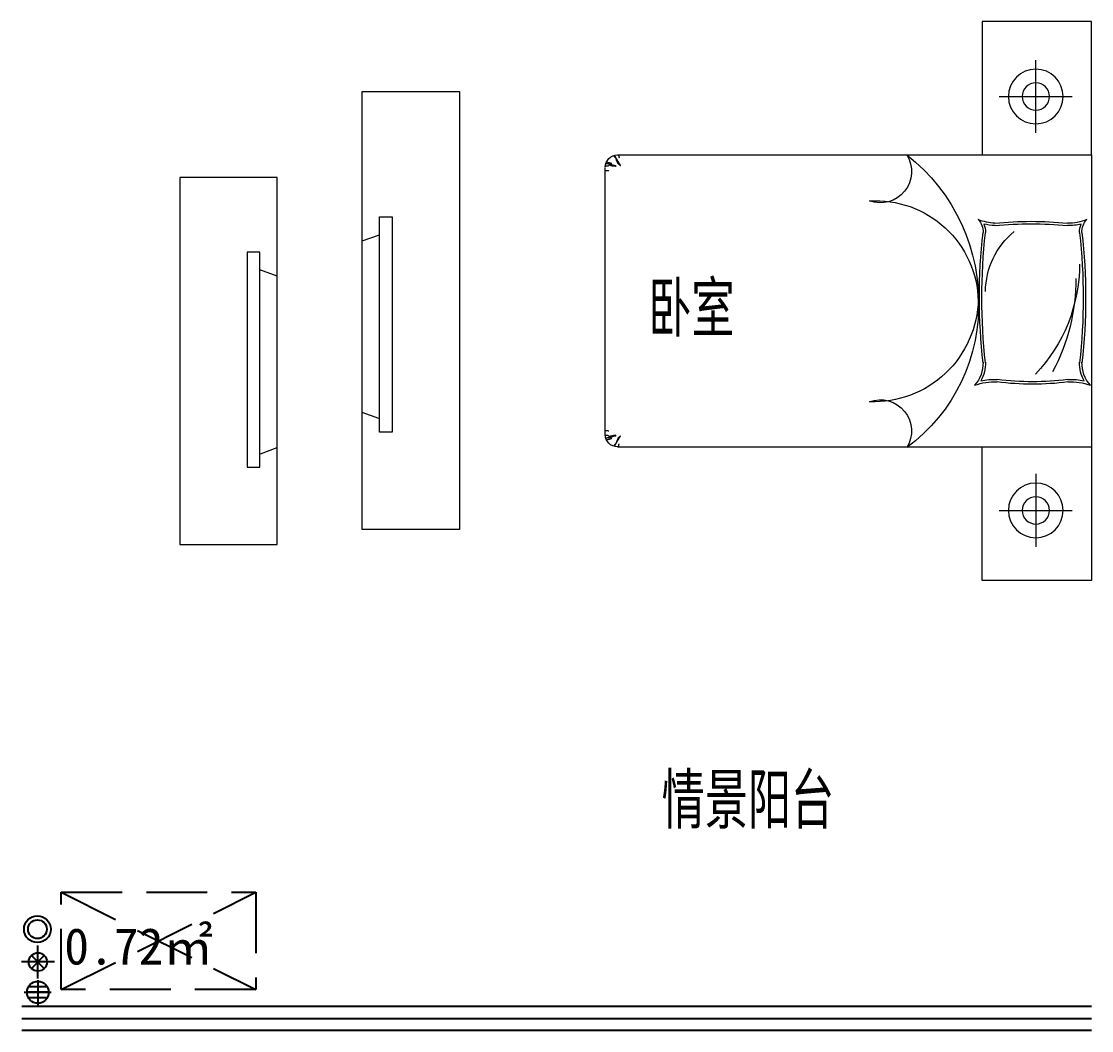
# Model space of a CAD drawing. Extents: x 72956 to 162056, y -6841 to 35159.
# Drawn here: x 114949 to 119351, y 7638 to 11788 of the extents above; entities that cross this region are included whole.
import ezdxf

# ---------------------------------------------------------------- set-up
doc = ezdxf.new("R2010")
doc.units = 0
doc.header["$LTSCALE"] = 1000
doc.header["$MEASUREMENT"] = 0
doc.linetypes.add('DASH', pattern=[0.35, 0.25, -0.1])
doc.layers.get('0').update_dxf_attribs({"linetype": 'CONTINUOUS'})
for name, color, linetype in [('-厨卫', 154, 'CONTINUOUS'), ('-文字', 7, 'CONTINUOUS'), ('-阳台栏杆', 152, 'CONTINUOUS'), ('A-AD-ARCH-AXIS', 1, 'CONTINUOUS'), ('A-AE-PIPE-ROOF', 10, 'CONTINUOUS'), ('A-AE-PIPE-SMAL', 51, 'CONTINUOUS'), ('A-WE-HOLE-TOLT', 14, 'CONTINUOUS'), ('AC', 33, 'CONTINUOUS'), ('fenshua', 233, 'CONTINUOUS'), ('改动', 1, 'CONTINUOUS')]:
    doc.layers.add(name, color=color, linetype=linetype)
doc.layers.add('-家具', color=44, linetype='CONTINUOUS', lineweight=9)
doc.styles.get("Standard").update_dxf_attribs({"font": 'GBENOR', "bigfont": 'GBCBIG'})
doc.styles.add('样式 1', font='SIMHEI.TTF', dxfattribs={"width": 0.65, "height": 500})

# ---------------------------------------------------------------- blocks, each defined once
blk = doc.blocks.new('4565767887yhj')
at = {"layer": 'AC', "linetype": 'DASH'}
for p, q in [((280735.2, 132575), (279935.2, 132175)), ((280735.2, 132175), (279935.2, 132575))]:
    blk.add_line(p, q, dxfattribs=at)
blk.add_lwpolyline([(279935.2, 132575), (280735.2, 132575), (280735.2, 132175), (279935.2, 132175)], close=True, dxfattribs=at)
blk = doc.blocks.new('w-p-r')
for radius in [55, 38.5]:
    blk.add_circle((0, 0), radius)
blk = doc.blocks.new('kongtiao')
at = {"layer": 'A-AD-ARCH-AXIS'}
for p, q in [((113322.9, 10563.1), (113322.9, 10666.3)), ((113379, 10613.6), (113268.4, 10613.6)), ((113322.9, 10556.3), (113322.9, 10420.8)), ((113255.2, 10488.6), (113390.7, 10488.6))]:
    blk.add_line(p, q, dxfattribs=at)
at = {"layer": 'A-AE-PIPE-SMAL'}
for p, q in [((113322.9, 10526.1), (113322.9, 10451.1)), ((113285.4, 10488.6), (113360.4, 10488.6)), ((113349.5, 10515.1), (113296.4, 10462.1)), ((113296.4, 10515.1), (113349.5, 10462.1))]:
    blk.add_line(p, q, dxfattribs=at)
blk.add_circle((113322.9, 10488.6), 37.5, dxfattribs=at)
at = {"layer": 'A-WE-HOLE-TOLT'}
for p, q in [((113279.9, 10613.6), (113369.9, 10613.6)), ((113285.9, 10636.1), (113363.8, 10636.1)), ((113284, 10591.1), (113361.9, 10591.1))]:
    blk.add_line(p, q, dxfattribs=at)
blk.add_circle((113322.9, 10613.6), 45, dxfattribs=at)
at = {"layer": 'A-AE-PIPE-ROOF'}
blk.add_blockref('w-p-r', (113324.9, 10354), dxfattribs=at)
at = {"layer": '改动', "linetype": 'ByBlock'}
blk.add_blockref('4565767887yhj', (-167508.4, -121972.7), dxfattribs=at)
blk = doc.blocks.new('1f')
at = {"layer": '-家具', "extrusion": (-0.0043, -0.000235387, 0.999991)}
for p, q in [((173689.2, 36189.5, -0.2), (173689.2, 35304.5, -0.4)), ((173741.2, 36189.5, 0.1), (173689.2, 36189.5, -0.2)), ((173741.2, 35304.5, -0.2), (173741.2, 36189.5, 0.1)), ((173812.1, 36090.8, 0.1), (173741, 36116.5, -0.2)), ((173743.6, 35360.2, -0.4), (173812.1, 35385.9, -0.1)), ((173689.2, 35304.5, -0.4), (173741.2, 35304.5, -0.2))]:
    blk.add_line(p, q, dxfattribs=at)
at = {"layer": '-家具'}
blk.add_lwpolyline([(173812.1, 36704.8), (173412.1, 36704.8), (173412.1, 34904.8), (173812.1, 34904.8)], close=True, dxfattribs=at)
blk = doc.blocks.new('1g')
at = {"layer": '-家具', "extrusion": (0.0043, -0.000235387, 0.999991)}
for p, q in [((174083, 34257.6, -0.2), (174083, 35142.6, 0.1)), ((174083, 35142.6, 0.1), (174135, 35142.6, -0.2)), ((174135, 35142.6, -0.2), (174135, 34257.6, -0.4)), ((174012.1, 35043.9, 0.1), (174083.2, 35069.6, -0.2)), ((174012.1, 34339, -0.1), (174012.1, 35043.9, 0.1)), ((174080.6, 34313.3, -0.4), (174012.1, 34339, -0.1)), ((174135, 34257.6, -0.4), (174083, 34257.6, -0.2))]:
    blk.add_line(p, q, dxfattribs=at)
at = {"layer": '-家具'}
blk.add_lwpolyline([(174012.1, 35449.2), (174412.1, 35449.2), (174412.1, 33940.8), (174012.1, 33940.8)], close=True, dxfattribs=at)
blk = doc.blocks.new('A-6家具3')
at = {"layer": '-家具'}
for p, q in [((104550.7, 34854.5), (104550.7, 35404.5)), ((104550.7, 35404.5), (105000.7, 35404.5)), ((105000.7, 35404.5), (105000.7, 34855.2)), ((105000.7, 35404.5), (105000.7, 34855.2)), ((104780.3, 34945.6), (104780.3, 35245.6)), ((104780.3, 34945.6), (104780.3, 35245.6)), ((104930.3, 35095.6), (104630.3, 35095.6)), ((104930.3, 35095.6), (104630.3, 35095.6)), ((105000.7, 34855.2), (104550.7, 34855.2)), ((106500.7, 34855.2), (104550.7, 34855.2)), ((105000.7, 34855.2), (104550.7, 34855.2)), ((106500.7, 34855.2), (104550.7, 34855.2)), ((104550.7, 34855.2), (104550.7, 33655.2)), ((106490.2, 34814.3), (106489.8, 34813.9)), ((106490.2, 34814.3), (106489.8, 34813.9)), ((106490.5, 34814.7), (106490.2, 34814.3)), ((106490.5, 34814.7), (106490.2, 34814.3)), ((106490.9, 34815.2), (106490.5, 34814.7)), ((106490.9, 34815.2), (106490.5, 34814.7)), ((106491.3, 34815.6), (106490.9, 34815.2)), ((106491.3, 34815.6), (106490.9, 34815.2)), ((106491.6, 34816.1), (106491.3, 34815.6)), ((106491.6, 34816.1), (106491.3, 34815.6)), ((106491.4, 34814.1), (106491.9, 34814.7)), ((106491.4, 34814.1), (106491.9, 34814.7)), ((106492, 34816.7), (106491.6, 34816.1)), ((106492, 34816.7), (106491.6, 34816.1)), ((106491.9, 34814.7), (106492.5, 34815.2)), ((106491.9, 34814.7), (106492.5, 34815.2)), ((106492.3, 34817.2), (106492, 34816.7)), ((106492.3, 34817.2), (106492, 34816.7)), ((106492.6, 34817.8), (106492.3, 34817.2)), ((106492.6, 34817.8), (106492.3, 34817.2)), ((106492.5, 34815.2), (106493.2, 34815.6)), ((106492.5, 34815.2), (106493.2, 34815.6)), ((106492.9, 34818.4), (106492.6, 34817.8)), ((106492.9, 34818.4), (106492.6, 34817.8)), ((106493.2, 34819), (106492.9, 34818.4)), ((106493.2, 34819), (106492.9, 34818.4)), ((106493.5, 34819.6), (106493.2, 34819)), ((106493.5, 34819.6), (106493.2, 34819)), ((106493.2, 34815.6), (106493.9, 34816)), ((106493.2, 34815.6), (106493.9, 34816)), ((106493.8, 34820.2), (106493.5, 34819.6)), ((106493.8, 34820.2), (106493.5, 34819.6)), ((106493.7, 34843.4), (106493.6, 34843.2)), ((106493.7, 34843.4), (106493.6, 34843.2)), ((106493.6, 34843.2), (106493.6, 34843.2)), ((106493.6, 34843.2), (106493.6, 34843.2)), ((106493.8, 34843.6), (106493.7, 34843.4)), ((106493.8, 34843.6), (106493.7, 34843.4)), ((106494, 34844), (106493.8, 34843.6)), ((106494, 34844), (106493.8, 34843.6)), ((106494.1, 34820.7), (106493.8, 34820.2)), ((106494.1, 34820.7), (106493.8, 34820.2)), ((106493.9, 34816), (106494.6, 34816.4)), ((106493.9, 34816), (106494.6, 34816.4)), ((106494.2, 34844.4), (106494, 34844)), ((106494.2, 34844.4), (106494, 34844)), ((106494.4, 34821.3), (106494.1, 34820.7)), ((106494.4, 34821.3), (106494.1, 34820.7)), ((106494.4, 34844.8), (106494.2, 34844.4)), ((106494.4, 34844.8), (106494.2, 34844.4)), ((106494.5, 34845.2), (106494.4, 34844.8)), ((106494.5, 34845.2), (106494.4, 34844.8)), ((106494.7, 34821.9), (106494.4, 34821.3)), ((106494.7, 34821.9), (106494.4, 34821.3)), ((106494.7, 34845.7), (106494.5, 34845.2)), ((106494.7, 34845.7), (106494.5, 34845.2)), ((106494.6, 34816.4), (106495.4, 34816.8)), ((106494.6, 34816.4), (106495.4, 34816.8)), ((106494.8, 34846.1), (106494.7, 34845.7)), ((106494.8, 34846.1), (106494.7, 34845.7)), ((106495, 34822.4), (106494.7, 34821.9)), ((106495, 34822.4), (106494.7, 34821.9)), ((106494.9, 34846.6), (106494.8, 34846.1)), ((106494.9, 34846.6), (106494.8, 34846.1)), ((106495, 34847), (106494.9, 34846.6)), ((106495, 34847), (106494.9, 34846.6)), ((106495.1, 34847.9), (106495, 34847.5)), ((106495.1, 34847.9), (106495, 34847.5)), ((106495, 34847.5), (106495, 34847)), ((106495, 34847.5), (106495, 34847)), ((106495.3, 34822.9), (106495, 34822.4)), ((106495.3, 34822.9), (106495, 34822.4)), ((106495.2, 34850.8), (106495.1, 34850.2)), ((106495.2, 34850.8), (106495.1, 34850.2)), ((106495.1, 34850.2), (106495.1, 34849.7)), ((106495.1, 34850.2), (106495.1, 34849.7)), ((106495.1, 34849.7), (106495.1, 34849.3)), ((106495.1, 34849.7), (106495.1, 34849.3)), ((106495.1, 34849.3), (106495.1, 34848.8)), ((106495.1, 34849.3), (106495.1, 34848.8)), ((106495.1, 34848.8), (106495.1, 34848.4)), ((106495.1, 34848.8), (106495.1, 34848.4)), ((106495.1, 34848.4), (106495.1, 34847.9)), ((106495.1, 34848.4), (106495.1, 34847.9)), ((106495.4, 34851.4), (106495.2, 34850.8)), ((106495.4, 34851.4), (106495.2, 34850.8)), ((106495.6, 34823.5), (106495.3, 34822.9)), ((106495.6, 34823.5), (106495.3, 34822.9)), ((106495.7, 34852.1), (106495.4, 34851.4)), ((106495.7, 34852.1), (106495.4, 34851.4)), ((106495.4, 34816.8), (106496.1, 34817.2)), ((106495.4, 34816.8), (106496.1, 34817.2)), ((106495.9, 34824), (106495.6, 34823.5)), ((106495.9, 34824), (106495.6, 34823.5)), ((106496.2, 34853), (106495.7, 34852.1)), ((106496.2, 34853), (106495.7, 34852.1)), ((106496.3, 34824.5), (106495.9, 34824)), ((106496.3, 34824.5), (106495.9, 34824)), ((106496.1, 34817.2), (106496.7, 34817.6)), ((106496.1, 34817.2), (106496.7, 34817.6)), ((106496.8, 34854), (106496.2, 34853)), ((106496.8, 34854), (106496.2, 34853)), ((106496.6, 34825), (106496.3, 34824.5)), ((106496.6, 34825), (106496.3, 34824.5)), ((106496.9, 34825.6), (106496.6, 34825)), ((106496.9, 34825.6), (106496.6, 34825)), ((106496.7, 34817.6), (106497.3, 34818.1)), ((106496.7, 34817.6), (106497.3, 34818.1)), ((106497.7, 34855.2), (106496.8, 34854)), ((106497.7, 34855.2), (106496.8, 34854)), ((106497.3, 34826.1), (106496.9, 34825.6)), ((106497.3, 34826.1), (106496.9, 34825.6)), ((106497.6, 34826.7), (106497.3, 34826.1)), ((106497.6, 34826.7), (106497.3, 34826.1)), ((106497.3, 34818.1), (106497.9, 34818.6)), ((106497.3, 34818.1), (106497.9, 34818.6)), ((106498, 34827.2), (106497.6, 34826.7)), ((106498, 34827.2), (106497.6, 34826.7)), ((106497.9, 34818.6), (106498.3, 34819.2)), ((106497.9, 34818.6), (106498.3, 34819.2)), ((106498.4, 34827.8), (106498, 34827.2)), ((106498.4, 34827.8), (106498, 34827.2)), ((106498.3, 34819.2), (106498.6, 34819.9)), ((106498.3, 34819.2), (106498.6, 34819.9)), ((106498.7, 34828.4), (106498.4, 34827.8)), ((106498.7, 34828.4), (106498.4, 34827.8)), ((106498.6, 34819.9), (106498.9, 34820.6)), ((106498.6, 34819.9), (106498.9, 34820.6)), ((106499.1, 34829), (106498.7, 34828.4)), ((106499.1, 34829), (106498.7, 34828.4)), ((106498.9, 34820.6), (106499.1, 34821.4)), ((106498.9, 34820.6), (106499.1, 34821.4)), ((106499.6, 34829.7), (106499.1, 34829)), ((106499.6, 34829.7), (106499.1, 34829)), ((106499.1, 34821.4), (106499.3, 34822.2)), ((106499.1, 34821.4), (106499.3, 34822.2)), ((106499.3, 34822.2), (106499.5, 34823)), ((106499.3, 34822.2), (106499.5, 34823)), ((106499.5, 34823), (106499.8, 34823.9)), ((106499.5, 34823), (106499.8, 34823.9)), ((106500, 34830.4), (106499.6, 34829.7)), ((106500, 34830.4), (106499.6, 34829.7)), ((106499.8, 34823.9), (106500.1, 34824.7)), ((106499.8, 34823.9), (106500.1, 34824.7)), ((106500.4, 34831.1), (106500, 34830.4)), ((106500.4, 34831.1), (106500, 34830.4)), ((106500.1, 34824.7), (106500.5, 34825.5)), ((106500.1, 34824.7), (106500.5, 34825.5)), ((106500.8, 34831.8), (106500.4, 34831.1)), ((106500.8, 34831.8), (106500.4, 34831.1)), ((106500.5, 34825.5), (106500.9, 34826.3)), ((106500.5, 34825.5), (106500.9, 34826.3)), ((106501.3, 34832.6), (106500.8, 34831.8)), ((106501.3, 34832.6), (106500.8, 34831.8)), ((106500.9, 34826.3), (106501.4, 34827.2)), ((106500.9, 34826.3), (106501.4, 34827.2)), ((106501.7, 34833.3), (106501.3, 34832.6)), ((106501.7, 34833.3), (106501.3, 34832.6)), ((106501.4, 34827.2), (106501.9, 34828)), ((106501.4, 34827.2), (106501.9, 34828)), ((106502.1, 34834), (106501.7, 34833.3)), ((106502.1, 34834), (106501.7, 34833.3)), ((106501.9, 34828), (106502.4, 34828.8)), ((106501.9, 34828), (106502.4, 34828.8)), ((106502.5, 34834.7), (106502.1, 34834)), ((106502.5, 34834.7), (106502.1, 34834)), ((106502.4, 34828.8), (106502.9, 34829.7)), ((106502.4, 34828.8), (106502.9, 34829.7)), ((106502.9, 34835.3), (106502.5, 34834.7)), ((106502.9, 34835.3), (106502.5, 34834.7)), ((106503.3, 34836), (106502.9, 34835.3)), ((106503.3, 34836), (106502.9, 34835.3)), ((106502.9, 34829.7), (106503.4, 34830.6)), ((106502.9, 34829.7), (106503.4, 34830.6)), ((106503.6, 34836.5), (106503.3, 34836)), ((106503.6, 34836.5), (106503.3, 34836)), ((106503.4, 34830.6), (106503.8, 34831.5)), ((106503.4, 34830.6), (106503.8, 34831.5)), ((106504, 34837.1), (106503.6, 34836.5)), ((106504, 34837.1), (106503.6, 34836.5)), ((106503.8, 34831.5), (106504.2, 34832.4)), ((106503.8, 34831.5), (106504.2, 34832.4)), ((106504.3, 34837.6), (106504, 34837.1)), ((106504.3, 34837.6), (106504, 34837.1)), ((106504.2, 34832.4), (106504.5, 34833.3)), ((106504.2, 34832.4), (106504.5, 34833.3)), ((106504.6, 34838.1), (106504.3, 34837.6)), ((106504.6, 34838.1), (106504.3, 34837.6)), ((106504.5, 34833.3), (106504.7, 34834.3)), ((106504.5, 34833.3), (106504.7, 34834.3)), ((106504.9, 34838.5), (106504.6, 34838.1)), ((106504.9, 34838.5), (106504.6, 34838.1)), ((106504.7, 34834.3), (106505, 34835.2)), ((106504.7, 34834.3), (106505, 34835.2)), ((106505.2, 34839), (106504.9, 34838.5)), ((106505.2, 34839), (106504.9, 34838.5)), ((106505, 34835.2), (106505.1, 34836.2)), ((106505, 34835.2), (106505.1, 34836.2)), ((106505.1, 34836.2), (106505.3, 34837.1)), ((106505.1, 34836.2), (106505.3, 34837.1)), ((106505.4, 34839.4), (106505.2, 34839)), ((106505.4, 34839.4), (106505.2, 34839)), ((106505.3, 34837.1), (106505.5, 34837.9)), ((106505.3, 34837.1), (106505.5, 34837.9)), ((106505.7, 34839.9), (106505.4, 34839.4)), ((106505.7, 34839.9), (106505.4, 34839.4)), ((106505.5, 34837.9), (106505.7, 34838.6)), ((106505.5, 34837.9), (106505.7, 34838.6)), ((106506, 34840.3), (106505.7, 34839.9)), ((106506, 34840.3), (106505.7, 34839.9)), ((106505.7, 34838.6), (106505.9, 34839.3)), ((106505.7, 34838.6), (106505.9, 34839.3)), ((106505.9, 34839.3), (106506.1, 34839.9)), ((106505.9, 34839.3), (106506.1, 34839.9)), ((106506.2, 34840.7), (106506, 34840.3)), ((106506.2, 34840.7), (106506, 34840.3)), ((106506.1, 34839.9), (106506.3, 34840.5)), ((106506.1, 34839.9), (106506.3, 34840.5)), ((106506.5, 34841.1), (106506.2, 34840.7)), ((106506.5, 34841.1), (106506.2, 34840.7)), ((106506.3, 34840.5), (106506.5, 34841)), ((106506.3, 34840.5), (106506.5, 34841)), ((106506.8, 34841.6), (106506.5, 34841.1)), ((106506.8, 34841.6), (106506.5, 34841.1)), ((106506.5, 34841), (106506.8, 34841.4)), ((106506.5, 34841), (106506.8, 34841.4)), ((106507, 34842), (106506.8, 34841.6)), ((106507, 34842), (106506.8, 34841.6)), ((106506.8, 34841.4), (106507.1, 34841.8)), ((106506.8, 34841.4), (106507.1, 34841.8)), ((106507.3, 34842.5), (106507, 34842)), ((106507.3, 34842.5), (106507, 34842)), ((106507.1, 34841.8), (106507.3, 34842.2)), ((106507.1, 34841.8), (106507.3, 34842.2)), ((106507.5, 34843), (106507.3, 34842.5)), ((106507.5, 34843), (106507.3, 34842.5)), ((106507.3, 34842.2), (106507.6, 34842.5)), ((106507.3, 34842.2), (106507.6, 34842.5)), ((106507.8, 34843.6), (106507.5, 34843)), ((106507.8, 34843.6), (106507.5, 34843)), ((106507.6, 34842.5), (106508, 34842.9)), ((106507.6, 34842.5), (106508, 34842.9)), ((106508.1, 34844.2), (106507.8, 34843.6)), ((106508.1, 34844.2), (106507.8, 34843.6)), ((106508, 34842.9), (106508.3, 34843.2)), ((106508, 34842.9), (106508.3, 34843.2)), ((106508.5, 34844.8), (106508.1, 34844.2)), ((106508.5, 34844.8), (106508.1, 34844.2)), ((106508.3, 34843.2), (106508.6, 34843.5)), ((106508.3, 34843.2), (106508.6, 34843.5)), ((106508.9, 34845.6), (106508.5, 34844.8)), ((106508.9, 34845.6), (106508.5, 34844.8)), ((106508.6, 34843.5), (106509, 34843.9)), ((106508.6, 34843.5), (106509, 34843.9)), ((106509.4, 34846.4), (106508.9, 34845.6)), ((106509.4, 34846.4), (106508.9, 34845.6)), ((106509, 34843.9), (106509.3, 34844.2)), ((106509, 34843.9), (106509.3, 34844.2)), ((106509.3, 34844.2), (106509.7, 34844.5)), ((106509.3, 34844.2), (106509.7, 34844.5)), ((106510.1, 34847.4), (106509.4, 34846.4)), ((106510.1, 34847.4), (106509.4, 34846.4)), ((106509.7, 34844.5), (106510.1, 34844.9)), ((106509.7, 34844.5), (106510.1, 34844.9)), ((106510.8, 34848.5), (106510.1, 34847.4)), ((106510.8, 34848.5), (106510.1, 34847.4)), ((106510.1, 34844.9), (106510.5, 34845.3)), ((106510.1, 34844.9), (106510.5, 34845.3)), ((106510.5, 34845.3), (106510.9, 34845.7)), ((106510.5, 34845.3), (106510.9, 34845.7)), ((106511.8, 34849.7), (106510.8, 34848.5)), ((106511.8, 34849.7), (106510.8, 34848.5)), ((106510.9, 34845.7), (106511.3, 34846.2)), ((106510.9, 34845.7), (106511.3, 34846.2)), ((106511.3, 34846.2), (106511.7, 34846.7)), ((106511.3, 34846.2), (106511.7, 34846.7)), ((106511.7, 34846.7), (106512.2, 34847.2)), ((106511.7, 34846.7), (106512.2, 34847.2)), ((106512.2, 34847.2), (106512.8, 34847.7)), ((106512.2, 34847.2), (106512.8, 34847.7)), ((106512.8, 34847.7), (106513.4, 34848.4)), ((106512.8, 34847.7), (106513.4, 34848.4)), ((106513.4, 34848.4), (106514.1, 34849)), ((106513.4, 34848.4), (106514.1, 34849)), ((106514.1, 34849), (106514.9, 34849.7)), ((106514.1, 34849), (106514.9, 34849.7)), ((106521.3, 34813.9), (106523.8, 34814.6)), ((106521.3, 34813.9), (106523.8, 34814.6)), ((106525, 34820.5), (106523.3, 34819.9)), ((106525, 34820.5), (106523.3, 34819.9)), ((106523.8, 34814.6), (106525.6, 34815.2)), ((106523.8, 34814.6), (106525.6, 34815.2)), ((106526.5, 34821.1), (106525, 34820.5)), ((106526.5, 34821.1), (106525, 34820.5)), ((106525.6, 34815.2), (106526.8, 34815.7)), ((106525.6, 34815.2), (106526.8, 34815.7)), ((106527.8, 34821.6), (106526.5, 34821.1)), ((106527.8, 34821.6), (106526.5, 34821.1)), ((106526.8, 34815.7), (106527.6, 34816)), ((106526.8, 34815.7), (106527.6, 34816)), ((106527.6, 34816), (106528.2, 34816.4)), ((106527.6, 34816), (106528.2, 34816.4)), ((106528.9, 34822), (106527.8, 34821.6)), ((106528.9, 34822), (106527.8, 34821.6)), ((106528.2, 34816.4), (106528.8, 34816.6)), ((106528.2, 34816.4), (106528.8, 34816.6)), ((106528.8, 34816.6), (106529.4, 34816.8)), ((106528.8, 34816.6), (106529.4, 34816.8)), ((106530, 34822.3), (106528.9, 34822)), ((106530, 34822.3), (106528.9, 34822)), ((106529.4, 34816.8), (106529.9, 34817)), ((106529.4, 34816.8), (106529.9, 34817)), ((106529.9, 34817), (106530.5, 34817.1)), ((106529.9, 34817), (106530.5, 34817.1)), ((106531, 34822.6), (106530, 34822.3)), ((106531, 34822.6), (106530, 34822.3)), ((106530.5, 34817.1), (106531.1, 34817.2)), ((106530.5, 34817.1), (106531.1, 34817.2)), ((106532, 34822.9), (106531, 34822.6)), ((106532, 34822.9), (106531, 34822.6)), ((106531.1, 34817.2), (106531.7, 34817.3)), ((106531.1, 34817.2), (106531.7, 34817.3)), ((106531.7, 34817.3), (106532.3, 34817.4)), ((106531.7, 34817.3), (106532.3, 34817.4)), ((106533, 34823.1), (106532, 34822.9)), ((106533, 34823.1), (106532, 34822.9)), ((106532.3, 34817.4), (106533, 34817.5)), ((106532.3, 34817.4), (106533, 34817.5)), ((106534, 34823.4), (106533, 34823.1)), ((106534, 34823.4), (106533, 34823.1)), ((106533, 34817.5), (106533.8, 34817.6)), ((106533, 34817.5), (106533.8, 34817.6)), ((106533.8, 34817.6), (106534.7, 34817.7)), ((106533.8, 34817.6), (106534.7, 34817.7)), ((106535.2, 34823.7), (106534, 34823.4)), ((106535.2, 34823.7), (106534, 34823.4)), ((106534.7, 34817.7), (106535.9, 34817.9)), ((106534.7, 34817.7), (106535.9, 34817.9)), ((106536.4, 34824), (106535.2, 34823.7)), ((106536.4, 34824), (106535.2, 34823.7)), ((106535.9, 34817.9), (106537.4, 34818.2)), ((106535.9, 34817.9), (106537.4, 34818.2)), ((106537.8, 34824.4), (106536.4, 34824)), ((106537.8, 34824.4), (106536.4, 34824)), ((106537.4, 34818.2), (106539.3, 34818.5)), ((106537.4, 34818.2), (106539.3, 34818.5)), ((106539.4, 34824.9), (106537.8, 34824.4)), ((106539.4, 34824.9), (106537.8, 34824.4)), ((106539.3, 34818.5), (106541.7, 34818.9)), ((106539.3, 34818.5), (106541.7, 34818.9)), ((106541.2, 34825.6), (106539.4, 34824.9)), ((106541.2, 34825.6), (106539.4, 34824.9)), ((106543.3, 34826.4), (106541.2, 34825.6)), ((106543.3, 34826.4), (106541.2, 34825.6)), ((106541.7, 34818.9), (106544.7, 34819.4)), ((106541.7, 34818.9), (106544.7, 34819.4)), ((106545.5, 34827.4), (106543.3, 34826.4)), ((106545.5, 34827.4), (106543.3, 34826.4)), ((106544.7, 34819.4), (106548.5, 34820.1)), ((106544.7, 34819.4), (106548.5, 34820.1)), ((106488.9, 34812.1), (106488.8, 34811.8)), ((106488.9, 34812.1), (106488.8, 34811.8)), ((106488.8, 34811.8), (106488.9, 34811.6)), ((106488.8, 34811.8), (106488.9, 34811.6)), ((106489, 34812.4), (106488.9, 34812.1)), ((106489, 34812.4), (106488.9, 34812.1)), ((106488.9, 34811.6), (106488.9, 34811.4)), ((106488.9, 34811.6), (106488.9, 34811.4)), ((106488.9, 34811.4), (106489, 34811.3)), ((106488.9, 34811.4), (106489, 34811.3)), ((106489.1, 34812.8), (106489, 34812.4)), ((106489.1, 34812.8), (106489, 34812.4)), ((106489, 34811.3), (106489.2, 34811.4)), ((106489, 34811.3), (106489.2, 34811.4)), ((106489.3, 34813.1), (106489.1, 34812.8)), ((106489.3, 34813.1), (106489.1, 34812.8)), ((106489.2, 34811.4), (106489.4, 34811.5)), ((106489.2, 34811.4), (106489.4, 34811.5)), ((106489.5, 34813.5), (106489.3, 34813.1)), ((106489.5, 34813.5), (106489.3, 34813.1)), ((106489.4, 34811.5), (106489.6, 34811.7)), ((106489.4, 34811.5), (106489.6, 34811.7)), ((106489.8, 34813.9), (106489.5, 34813.5)), ((106489.8, 34813.9), (106489.5, 34813.5)), ((106489.6, 34811.7), (106489.9, 34812.1)), ((106489.6, 34811.7), (106489.9, 34812.1)), ((106489.9, 34812.1), (106490.2, 34812.5)), ((106489.9, 34812.1), (106490.2, 34812.5)), ((106490.2, 34812.5), (106490.5, 34813.1)), ((106490.2, 34812.5), (106490.5, 34813.1)), ((106490.5, 34813.1), (106490.9, 34813.6)), ((106490.5, 34813.1), (106490.9, 34813.6)), ((106490.9, 34813.6), (106491.4, 34814.1)), ((106490.9, 34813.6), (106491.4, 34814.1)), ((106507.3, 34811.1), (106506.7, 34808.9)), ((106507.3, 34811.1), (106506.7, 34808.9)), ((106506.7, 34808.9), (106508.3, 34808)), ((106506.7, 34808.9), (106508.3, 34808)), ((106507.3, 34811.1), (106513.2, 34812.2)), ((106507.3, 34811.1), (106513.2, 34812.2)), ((106508.3, 34808), (106516.7, 34809.1)), ((106508.3, 34808), (106516.7, 34809.1)), ((106508.3, 34808), (106508.3, 34808)), ((106508.3, 34808), (106508.3, 34808)), ((106513.2, 34812.2), (106517.8, 34813.1)), ((106513.2, 34812.2), (106517.8, 34813.1)), ((106516.7, 34809.1), (106520.6, 34809.7)), ((106516.7, 34809.1), (106520.6, 34809.7)), ((106517.8, 34813.1), (106521.3, 34813.9)), ((106517.8, 34813.1), (106521.3, 34813.9)), ((106520.6, 34809.7), (106521.8, 34811.1)), ((106520.6, 34809.7), (106521.8, 34811.1)), ((106521.8, 34811.1), (106525.9, 34810.5)), ((106521.8, 34811.1), (106525.9, 34810.5)), ((106525.9, 34810.5), (106531.6, 34813.4)), ((106525.9, 34810.5), (106531.6, 34813.4)), ((106531.6, 34813.4), (106534.4, 34813.4)), ((106531.6, 34813.4), (106534.4, 34813.4)), ((106534.4, 34813.4), (106537.7, 34809.9)), ((106534.4, 34813.4), (106537.7, 34809.9)), ((106536.1, 34790.9), (106537.9, 34790.4)), ((106536.1, 34790.9), (106537.9, 34790.4)), ((106537.7, 34809.9), (106540.6, 34809.1)), ((106537.7, 34809.9), (106540.6, 34809.1)), ((106537.9, 34790.4), (106539.7, 34790.1)), ((106537.9, 34790.4), (106539.7, 34790.1)), ((106539.7, 34790.1), (106541.6, 34789.8)), ((106539.7, 34790.1), (106541.6, 34789.8)), ((106540.6, 34809.1), (106542.2, 34808.9)), ((106540.6, 34809.1), (106542.2, 34808.9)), ((106541.6, 34789.8), (106543.4, 34789.6)), ((106541.6, 34789.8), (106543.4, 34789.6)), ((106542.2, 34808.9), (106550.6, 34808.9)), ((106542.2, 34808.9), (106550.6, 34808.9)), ((106543.4, 34789.6), (106545.2, 34789.5)), ((106543.4, 34789.6), (106545.2, 34789.5)), ((106545.2, 34789.5), (106547.1, 34789.4)), ((106545.2, 34789.5), (106547.1, 34789.4)), ((106547.1, 34789.4), (106548.9, 34789.4)), ((106547.1, 34789.4), (106548.9, 34789.4)), ((106548.9, 34789.4), (106550.7, 34789.4)), ((106550.6, 34808.9), (106549.1, 34808.9)), ((106550.7, 33705.1), (106550.7, 34801.7)), ((106550.7, 33753.4), (106550.7, 34753.4)), ((106536.1, 33719.5), (106537.9, 33720)), ((106536.1, 33719.5), (106537.9, 33720)), ((106537.9, 33720), (106539.7, 33720.4)), ((106537.9, 33720), (106539.7, 33720.4)), ((106539.7, 33720.4), (106541.6, 33720.6)), ((106539.7, 33720.4), (106541.6, 33720.6)), ((106541.6, 33720.6), (106543.4, 33720.8)), ((106541.6, 33720.6), (106543.4, 33720.8)), ((106543.4, 33720.8), (106545.2, 33720.9)), ((106543.4, 33720.8), (106545.2, 33720.9)), ((106545.2, 33720.9), (106547.1, 33721)), ((106545.2, 33720.9), (106547.1, 33721)), ((106547.1, 33721), (106548.9, 33721)), ((106547.1, 33721), (106548.9, 33721)), ((106548.9, 33721), (106550.7, 33721)), ((106488.8, 33698.6), (106488.9, 33698.9)), ((106488.8, 33698.6), (106488.9, 33698.9)), ((106488.9, 33698.3), (106488.8, 33698.6)), ((106488.9, 33698.3), (106488.8, 33698.6)), ((106488.9, 33699), (106489, 33699.1)), ((106488.9, 33699), (106489, 33699.1)), ((106488.9, 33698.9), (106488.9, 33699)), ((106488.9, 33698.9), (106488.9, 33699)), ((106489, 33698), (106488.9, 33698.3)), ((106489, 33698), (106488.9, 33698.3)), ((106489, 33699.1), (106489.2, 33699.1)), ((106489, 33699.1), (106489.2, 33699.1)), ((106489.1, 33697.7), (106489, 33698)), ((106489.1, 33697.7), (106489, 33698)), ((106489.3, 33697.3), (106489.1, 33697.7)), ((106489.3, 33697.3), (106489.1, 33697.7)), ((106489.2, 33699.1), (106489.4, 33698.9)), ((106489.2, 33699.1), (106489.4, 33698.9)), ((106489.5, 33696.9), (106489.3, 33697.3)), ((106489.5, 33696.9), (106489.3, 33697.3)), ((106489.4, 33698.9), (106489.6, 33698.7)), ((106489.4, 33698.9), (106489.6, 33698.7)), ((106489.8, 33696.5), (106489.5, 33696.9)), ((106489.8, 33696.5), (106489.5, 33696.9)), ((106489.6, 33698.7), (106489.9, 33698.3)), ((106489.6, 33698.7), (106489.9, 33698.3)), ((106490.2, 33696.1), (106489.8, 33696.5)), ((106490.2, 33696.1), (106489.8, 33696.5)), ((106489.9, 33698.3), (106490.2, 33697.9)), ((106489.9, 33698.3), (106490.2, 33697.9)), ((106490.2, 33697.9), (106490.5, 33697.4)), ((106490.2, 33697.9), (106490.5, 33697.4)), ((106490.5, 33695.7), (106490.2, 33696.1)), ((106490.5, 33695.7), (106490.2, 33696.1)), ((106490.5, 33697.4), (106490.9, 33696.8)), ((106490.5, 33697.4), (106490.9, 33696.8)), ((106490.9, 33695.3), (106490.5, 33695.7)), ((106490.9, 33695.3), (106490.5, 33695.7)), ((106490.9, 33696.8), (106491.4, 33696.3)), ((106490.9, 33696.8), (106491.4, 33696.3)), ((106491.3, 33694.8), (106490.9, 33695.3)), ((106491.3, 33694.8), (106490.9, 33695.3)), ((106491.6, 33694.3), (106491.3, 33694.8)), ((106491.6, 33694.3), (106491.3, 33694.8)), ((106491.4, 33696.3), (106491.9, 33695.8)), ((106491.4, 33696.3), (106491.9, 33695.8)), ((106492, 33693.8), (106491.6, 33694.3)), ((106492, 33693.8), (106491.6, 33694.3)), ((106491.9, 33695.8), (106492.5, 33695.2)), ((106491.9, 33695.8), (106492.5, 33695.2)), ((106492.3, 33693.2), (106492, 33693.8)), ((106492.3, 33693.2), (106492, 33693.8)), ((106492.6, 33692.6), (106492.3, 33693.2)), ((106492.6, 33692.6), (106492.3, 33693.2)), ((106492.5, 33695.2), (106493.2, 33694.8)), ((106492.5, 33695.2), (106493.2, 33694.8)), ((106492.9, 33692.1), (106492.6, 33692.6)), ((106492.9, 33692.1), (106492.6, 33692.6)), ((106493.2, 33691.5), (106492.9, 33692.1)), ((106493.2, 33691.5), (106492.9, 33692.1)), ((106493.2, 33694.8), (106493.9, 33694.4)), ((106493.2, 33694.8), (106493.9, 33694.4)), ((106493.5, 33690.9), (106493.2, 33691.5)), ((106493.5, 33690.9), (106493.2, 33691.5)), ((106493.8, 33690.3), (106493.5, 33690.9)), ((106493.8, 33690.3), (106493.5, 33690.9)), ((106494.1, 33689.7), (106493.8, 33690.3)), ((106494.1, 33689.7), (106493.8, 33690.3)), ((106493.9, 33694.4), (106494.6, 33694)), ((106493.9, 33694.4), (106494.6, 33694)), ((106494.4, 33689.1), (106494.1, 33689.7)), ((106494.4, 33689.1), (106494.1, 33689.7)), ((106494.7, 33688.6), (106494.4, 33689.1)), ((106494.7, 33688.6), (106494.4, 33689.1)), ((106494.6, 33694), (106495.4, 33693.6)), ((106494.6, 33694), (106495.4, 33693.6)), ((106495, 33688), (106494.7, 33688.6)), ((106495, 33688), (106494.7, 33688.6)), ((106495.3, 33687.5), (106495, 33688)), ((106495.3, 33687.5), (106495, 33688)), ((106495.6, 33687), (106495.3, 33687.5)), ((106495.6, 33687), (106495.3, 33687.5)), ((106495.4, 33693.6), (106496.1, 33693.2)), ((106495.4, 33693.6), (106496.1, 33693.2)), ((106495.9, 33686.4), (106495.6, 33687)), ((106495.9, 33686.4), (106495.6, 33687)), ((106496.3, 33685.9), (106495.9, 33686.4)), ((106496.3, 33685.9), (106495.9, 33686.4)), ((106496.1, 33693.2), (106496.7, 33692.8)), ((106496.1, 33693.2), (106496.7, 33692.8)), ((106496.6, 33685.4), (106496.3, 33685.9)), ((106496.6, 33685.4), (106496.3, 33685.9)), ((106496.9, 33684.8), (106496.6, 33685.4)), ((106496.9, 33684.8), (106496.6, 33685.4)), ((106496.7, 33692.8), (106497.3, 33692.3)), ((106496.7, 33692.8), (106497.3, 33692.3)), ((106497.3, 33684.3), (106496.9, 33684.8)), ((106497.3, 33684.3), (106496.9, 33684.8)), ((106497.3, 33692.3), (106497.9, 33691.8)), ((106497.3, 33692.3), (106497.9, 33691.8)), ((106497.6, 33683.8), (106497.3, 33684.3)), ((106497.6, 33683.8), (106497.3, 33684.3)), ((106498, 33683.2), (106497.6, 33683.8)), ((106498, 33683.2), (106497.6, 33683.8)), ((106497.9, 33691.8), (106498.3, 33691.2)), ((106497.9, 33691.8), (106498.3, 33691.2)), ((106498.4, 33682.6), (106498, 33683.2)), ((106498.4, 33682.6), (106498, 33683.2)), ((106498.3, 33691.2), (106498.6, 33690.5)), ((106498.3, 33691.2), (106498.6, 33690.5)), ((106498.7, 33682), (106498.4, 33682.6)), ((106498.7, 33682), (106498.4, 33682.6)), ((106498.6, 33690.5), (106498.9, 33689.8)), ((106498.6, 33690.5), (106498.9, 33689.8)), ((106499.1, 33681.4), (106498.7, 33682)), ((106499.1, 33681.4), (106498.7, 33682)), ((106498.9, 33689.8), (106499.1, 33689)), ((106498.9, 33689.8), (106499.1, 33689)), ((106499.1, 33689), (106499.3, 33688.2)), ((106499.1, 33689), (106499.3, 33688.2)), ((106499.6, 33680.7), (106499.1, 33681.4)), ((106499.6, 33680.7), (106499.1, 33681.4)), ((106499.3, 33688.2), (106499.5, 33687.4)), ((106499.3, 33688.2), (106499.5, 33687.4)), ((106499.5, 33687.4), (106499.8, 33686.6)), ((106499.5, 33687.4), (106499.8, 33686.6)), ((106500, 33680), (106499.6, 33680.7)), ((106500, 33680), (106499.6, 33680.7)), ((106499.8, 33686.6), (106500.1, 33685.7)), ((106499.8, 33686.6), (106500.1, 33685.7)), ((106500.4, 33679.3), (106500, 33680)), ((106500.4, 33679.3), (106500, 33680)), ((106500.1, 33685.7), (106500.5, 33684.9)), ((106500.1, 33685.7), (106500.5, 33684.9)), ((106500.8, 33678.6), (106500.4, 33679.3)), ((106500.8, 33678.6), (106500.4, 33679.3)), ((106500.5, 33684.9), (106500.9, 33684.1)), ((106500.5, 33684.9), (106500.9, 33684.1)), ((106501.3, 33677.9), (106500.8, 33678.6)), ((106501.3, 33677.9), (106500.8, 33678.6)), ((106500.9, 33684.1), (106501.4, 33683.3)), ((106500.9, 33684.1), (106501.4, 33683.3)), ((106501.7, 33677.1), (106501.3, 33677.9)), ((106501.7, 33677.1), (106501.3, 33677.9)), ((106501.4, 33683.3), (106501.9, 33682.4)), ((106501.4, 33683.3), (106501.9, 33682.4)), ((106502.1, 33676.4), (106501.7, 33677.1)), ((106502.1, 33676.4), (106501.7, 33677.1)), ((106501.9, 33682.4), (106502.4, 33681.6)), ((106501.9, 33682.4), (106502.4, 33681.6)), ((106502.5, 33675.7), (106502.1, 33676.4)), ((106502.5, 33675.7), (106502.1, 33676.4)), ((106502.4, 33681.6), (106502.9, 33680.8)), ((106502.4, 33681.6), (106502.9, 33680.8)), ((106502.9, 33675.1), (106502.5, 33675.7)), ((106502.9, 33675.1), (106502.5, 33675.7)), ((106502.9, 33680.8), (106503.4, 33679.9)), ((106502.9, 33680.8), (106503.4, 33679.9)), ((106503.3, 33674.5), (106502.9, 33675.1)), ((106503.3, 33674.5), (106502.9, 33675.1)), ((106503.6, 33673.9), (106503.3, 33674.5)), ((106503.6, 33673.9), (106503.3, 33674.5)), ((106503.4, 33679.9), (106503.8, 33679)), ((106503.4, 33679.9), (106503.8, 33679)), ((106504, 33673.3), (106503.6, 33673.9)), ((106504, 33673.3), (106503.6, 33673.9)), ((106503.8, 33679), (106504.2, 33678)), ((106503.8, 33679), (106504.2, 33678)), ((106504.3, 33672.8), (106504, 33673.3)), ((106504.3, 33672.8), (106504, 33673.3)), ((106504.2, 33678), (106504.5, 33677.1)), ((106504.2, 33678), (106504.5, 33677.1)), ((106504.6, 33672.3), (106504.3, 33672.8)), ((106504.6, 33672.3), (106504.3, 33672.8)), ((106504.5, 33677.1), (106504.7, 33676.1)), ((106504.5, 33677.1), (106504.7, 33676.1)), ((106504.9, 33671.9), (106504.6, 33672.3)), ((106504.9, 33671.9), (106504.6, 33672.3)), ((106504.7, 33676.1), (106505, 33675.2)), ((106504.7, 33676.1), (106505, 33675.2)), ((106505.2, 33671.4), (106504.9, 33671.9)), ((106505.2, 33671.4), (106504.9, 33671.9)), ((106505, 33675.2), (106505.1, 33674.3)), ((106505, 33675.2), (106505.1, 33674.3)), ((106505.1, 33674.3), (106505.3, 33673.4)), ((106505.1, 33674.3), (106505.3, 33673.4)), ((106505.4, 33671), (106505.2, 33671.4)), ((106505.4, 33671), (106505.2, 33671.4)), ((106505.3, 33673.4), (106505.5, 33672.5)), ((106505.3, 33673.4), (106505.5, 33672.5)), ((106505.7, 33670.6), (106505.4, 33671)), ((106505.7, 33670.6), (106505.4, 33671)), ((106505.5, 33672.5), (106505.7, 33671.8)), ((106505.5, 33672.5), (106505.7, 33671.8)), ((106505.7, 33671.8), (106505.9, 33671.1)), ((106505.7, 33671.8), (106505.9, 33671.1)), ((106506, 33670.2), (106505.7, 33670.6)), ((106506, 33670.2), (106505.7, 33670.6)), ((106505.9, 33671.1), (106506.1, 33670.5)), ((106505.9, 33671.1), (106506.1, 33670.5)), ((106506.2, 33669.7), (106506, 33670.2)), ((106506.2, 33669.7), (106506, 33670.2)), ((106506.1, 33670.5), (106506.3, 33669.9)), ((106506.1, 33670.5), (106506.3, 33669.9)), ((106506.3, 33669.9), (106506.5, 33669.5)), ((106506.3, 33669.9), (106506.5, 33669.5)), ((106506.7, 33701.5), (106508.3, 33702.5)), ((106506.7, 33701.5), (106508.3, 33702.5)), ((106507.3, 33699.3), (106506.7, 33701.5)), ((106507.3, 33699.3), (106506.7, 33701.5)), ((106507.3, 33699.3), (106513.2, 33698.2)), ((106507.3, 33699.3), (106513.2, 33698.2)), ((106508.3, 33702.5), (106508.3, 33702.5)), ((106508.3, 33702.5), (106516.7, 33701.3)), ((106508.3, 33702.5), (106508.3, 33702.5)), ((106508.3, 33702.5), (106516.7, 33701.3)), ((106513.2, 33698.2), (106517.8, 33697.3)), ((106513.2, 33698.2), (106517.8, 33697.3)), ((106516.7, 33701.3), (106520.6, 33700.7)), ((106516.7, 33701.3), (106520.6, 33700.7)), ((106517.8, 33697.3), (106521.3, 33696.5)), ((106517.8, 33697.3), (106521.3, 33696.5)), ((106520.6, 33700.7), (106521.8, 33699.3)), ((106520.6, 33700.7), (106521.8, 33699.3)), ((106521.3, 33696.5), (106523.8, 33695.8)), ((106521.3, 33696.5), (106523.8, 33695.8)), ((106521.8, 33699.3), (106525.9, 33699.9)), ((106521.8, 33699.3), (106525.9, 33699.9)), ((106525, 33689.9), (106523.3, 33690.6)), ((106525, 33689.9), (106523.3, 33690.6)), ((106523.8, 33695.8), (106525.6, 33695.2)), ((106523.8, 33695.8), (106525.6, 33695.2)), ((106526.5, 33689.4), (106525, 33689.9)), ((106526.5, 33689.4), (106525, 33689.9)), ((106525.6, 33695.2), (106526.8, 33694.8)), ((106525.6, 33695.2), (106526.8, 33694.8)), ((106525.9, 33699.9), (106531.6, 33697)), ((106525.9, 33699.9), (106531.6, 33697)), ((106527.8, 33688.9), (106526.5, 33689.4)), ((106527.8, 33688.9), (106526.5, 33689.4)), ((106526.8, 33694.8), (106527.6, 33694.4)), ((106526.8, 33694.8), (106527.6, 33694.4)), ((106527.6, 33694.4), (106528.2, 33694.1)), ((106527.6, 33694.4), (106528.2, 33694.1)), ((106528.9, 33688.5), (106527.8, 33688.9)), ((106528.9, 33688.5), (106527.8, 33688.9)), ((106528.2, 33694.1), (106528.8, 33693.8)), ((106528.2, 33694.1), (106528.8, 33693.8)), ((106528.8, 33693.8), (106529.4, 33693.6)), ((106528.8, 33693.8), (106529.4, 33693.6)), ((106530, 33688.1), (106528.9, 33688.5)), ((106530, 33688.1), (106528.9, 33688.5)), ((106529.4, 33693.6), (106529.9, 33693.4)), ((106529.4, 33693.6), (106529.9, 33693.4)), ((106529.9, 33693.4), (106530.5, 33693.3)), ((106529.9, 33693.4), (106530.5, 33693.3)), ((106531, 33687.8), (106530, 33688.1)), ((106531, 33687.8), (106530, 33688.1)), ((106530.5, 33693.3), (106531.1, 33693.2)), ((106530.5, 33693.3), (106531.1, 33693.2)), ((106532, 33687.5), (106531, 33687.8)), ((106532, 33687.5), (106531, 33687.8)), ((106531.1, 33693.2), (106531.7, 33693.1)), ((106531.1, 33693.2), (106531.7, 33693.1)), ((106531.6, 33697), (106534.4, 33697)), ((106531.6, 33697), (106534.4, 33697)), ((106531.7, 33693.1), (106532.3, 33693)), ((106531.7, 33693.1), (106532.3, 33693)), ((106533, 33687.3), (106532, 33687.5)), ((106533, 33687.3), (106532, 33687.5)), ((106532.3, 33693), (106533, 33692.9)), ((106532.3, 33693), (106533, 33692.9)), ((106533, 33692.9), (106533.8, 33692.8)), ((106533, 33692.9), (106533.8, 33692.8)), ((106534, 33687), (106533, 33687.3)), ((106534, 33687), (106533, 33687.3)), ((106533.8, 33692.8), (106534.7, 33692.7)), ((106533.8, 33692.8), (106534.7, 33692.7)), ((106535.2, 33686.8), (106534, 33687)), ((106535.2, 33686.8), (106534, 33687)), ((106534.4, 33697), (106537.7, 33700.5)), ((106534.4, 33697), (106537.7, 33700.5)), ((106534.7, 33692.7), (106535.9, 33692.5)), ((106534.7, 33692.7), (106535.9, 33692.5)), ((106536.4, 33686.4), (106535.2, 33686.8)), ((106536.4, 33686.4), (106535.2, 33686.8)), ((106535.9, 33692.5), (106537.4, 33692.3)), ((106535.9, 33692.5), (106537.4, 33692.3)), ((106537.8, 33686), (106536.4, 33686.4)), ((106537.8, 33686), (106536.4, 33686.4)), ((106537.4, 33692.3), (106539.3, 33691.9)), ((106537.4, 33692.3), (106539.3, 33691.9)), ((106537.7, 33700.5), (106540.6, 33701.3)), ((106537.7, 33700.5), (106540.6, 33701.3)), ((106539.4, 33685.5), (106537.8, 33686)), ((106539.4, 33685.5), (106537.8, 33686)), ((106539.3, 33691.9), (106541.7, 33691.5)), ((106539.3, 33691.9), (106541.7, 33691.5)), ((106541.2, 33684.9), (106539.4, 33685.5)), ((106541.2, 33684.9), (106539.4, 33685.5)), ((106540.6, 33701.3), (106542.2, 33701.5)), ((106540.6, 33701.3), (106542.2, 33701.5)), ((106543.3, 33684), (106541.2, 33684.9)), ((106543.3, 33684), (106541.2, 33684.9)), ((106541.7, 33691.5), (106544.7, 33691)), ((106541.7, 33691.5), (106544.7, 33691)), ((106542.2, 33701.5), (106550.6, 33701.5)), ((106542.2, 33701.5), (106550.6, 33701.5)), ((106545.5, 33683), (106543.3, 33684)), ((106545.5, 33683), (106543.3, 33684)), ((106544.7, 33691), (106548.5, 33690.4)), ((106544.7, 33691), (106548.5, 33690.4)), ((106550.6, 33701.5), (106549.1, 33701.5)), ((106500.7, 33655.2), (104550.7, 33655.2)), ((106500.7, 33655.2), (104550.7, 33655.2)), ((104550.7, 33655.2), (104550.7, 33105.2)), ((105000.7, 33655.2), (104550.7, 33655.2)), ((105000.7, 33105.2), (105000.7, 33655.2)), ((105000.7, 33105.2), (105000.7, 33655.2)), ((106493.6, 33667.2), (106493.6, 33667.3)), ((106493.6, 33667.2), (106493.6, 33667.3)), ((106493.7, 33667), (106493.6, 33667.2)), ((106493.7, 33667), (106493.6, 33667.2)), ((106493.8, 33666.8), (106493.7, 33667)), ((106493.8, 33666.8), (106493.7, 33667)), ((106494, 33666.5), (106493.8, 33666.8)), ((106494, 33666.5), (106493.8, 33666.8)), ((106494.2, 33666.1), (106494, 33666.5)), ((106494.2, 33666.1), (106494, 33666.5)), ((106494.4, 33665.6), (106494.2, 33666.1)), ((106494.4, 33665.6), (106494.2, 33666.1)), ((106494.5, 33665.2), (106494.4, 33665.6)), ((106494.5, 33665.2), (106494.4, 33665.6)), ((106494.7, 33664.7), (106494.5, 33665.2)), ((106494.7, 33664.7), (106494.5, 33665.2)), ((106494.8, 33664.3), (106494.7, 33664.7)), ((106494.8, 33664.3), (106494.7, 33664.7)), ((106494.9, 33663.8), (106494.8, 33664.3)), ((106494.9, 33663.8), (106494.8, 33664.3)), ((106495, 33663.4), (106494.9, 33663.8)), ((106495, 33663.4), (106494.9, 33663.8)), ((106495, 33663), (106495, 33663.4)), ((106495, 33663), (106495, 33663.4)), ((106495.1, 33662.5), (106495, 33663)), ((106495.1, 33662.5), (106495, 33663)), ((106495.1, 33662.1), (106495.1, 33662.5)), ((106495.1, 33662.1), (106495.1, 33662.5)), ((106495.1, 33661.6), (106495.1, 33662.1)), ((106495.1, 33661.6), (106495.1, 33662.1)), ((106495.1, 33661.2), (106495.1, 33661.6)), ((106495.1, 33661.2), (106495.1, 33661.6)), ((106495.1, 33660.7), (106495.1, 33661.2)), ((106495.1, 33660.7), (106495.1, 33661.2)), ((106495.1, 33660.2), (106495.1, 33660.7)), ((106495.1, 33660.2), (106495.1, 33660.7)), ((106495.2, 33659.6), (106495.1, 33660.2)), ((106495.2, 33659.6), (106495.1, 33660.2)), ((106495.4, 33659), (106495.2, 33659.6)), ((106495.4, 33659), (106495.2, 33659.6)), ((106495.7, 33658.3), (106495.4, 33659)), ((106495.7, 33658.3), (106495.4, 33659)), ((106496.2, 33657.4), (106495.7, 33658.3)), ((106496.2, 33657.4), (106495.7, 33658.3)), ((106496.8, 33656.4), (106496.2, 33657.4)), ((106496.8, 33656.4), (106496.2, 33657.4)), ((106497.7, 33655.2), (106496.8, 33656.4)), ((106497.7, 33655.2), (106496.8, 33656.4)), ((106506.5, 33669.3), (106506.2, 33669.7)), ((106506.5, 33669.3), (106506.2, 33669.7)), ((106506.5, 33669.5), (106506.8, 33669)), ((106506.5, 33669.5), (106506.8, 33669)), ((106506.8, 33668.9), (106506.5, 33669.3)), ((106506.8, 33668.9), (106506.5, 33669.3)), ((106506.8, 33669), (106507.1, 33668.6)), ((106506.8, 33669), (106507.1, 33668.6)), ((106507, 33668.4), (106506.8, 33668.9)), ((106507, 33668.4), (106506.8, 33668.9)), ((106507.3, 33667.9), (106507, 33668.4)), ((106507.3, 33667.9), (106507, 33668.4)), ((106507.1, 33668.6), (106507.3, 33668.2)), ((106507.1, 33668.6), (106507.3, 33668.2)), ((106507.3, 33668.2), (106507.6, 33667.9)), ((106507.3, 33668.2), (106507.6, 33667.9)), ((106507.5, 33667.4), (106507.3, 33667.9)), ((106507.5, 33667.4), (106507.3, 33667.9)), ((106507.8, 33666.9), (106507.5, 33667.4)), ((106507.8, 33666.9), (106507.5, 33667.4)), ((106507.6, 33667.9), (106508, 33667.6)), ((106507.6, 33667.9), (106508, 33667.6)), ((106508.1, 33666.3), (106507.8, 33666.9)), ((106508.1, 33666.3), (106507.8, 33666.9)), ((106508, 33667.6), (106508.3, 33667.2)), ((106508, 33667.6), (106508.3, 33667.2)), ((106508.5, 33665.6), (106508.1, 33666.3)), ((106508.5, 33665.6), (106508.1, 33666.3)), ((106508.3, 33667.2), (106508.6, 33666.9)), ((106508.3, 33667.2), (106508.6, 33666.9)), ((106508.9, 33664.9), (106508.5, 33665.6)), ((106508.9, 33664.9), (106508.5, 33665.6)), ((106508.6, 33666.9), (106509, 33666.6)), ((106508.6, 33666.9), (106509, 33666.6)), ((106509.4, 33664), (106508.9, 33664.9)), ((106509.4, 33664), (106508.9, 33664.9)), ((106509, 33666.6), (106509.3, 33666.2)), ((106509, 33666.6), (106509.3, 33666.2)), ((106509.3, 33666.2), (106509.7, 33665.9)), ((106509.3, 33666.2), (106509.7, 33665.9)), ((106510.1, 33663), (106509.4, 33664)), ((106510.1, 33663), (106509.4, 33664)), ((106509.7, 33665.9), (106510.1, 33665.5)), ((106509.7, 33665.9), (106510.1, 33665.5)), ((106510.1, 33665.5), (106510.5, 33665.1)), ((106510.1, 33665.5), (106510.5, 33665.1)), ((106510.8, 33661.9), (106510.1, 33663)), ((106510.8, 33661.9), (106510.1, 33663)), ((106510.5, 33665.1), (106510.9, 33664.7)), ((106510.5, 33665.1), (106510.9, 33664.7)), ((106511.8, 33660.7), (106510.8, 33661.9)), ((106511.8, 33660.7), (106510.8, 33661.9)), ((106510.9, 33664.7), (106511.3, 33664.2)), ((106510.9, 33664.7), (106511.3, 33664.2)), ((106511.3, 33664.2), (106511.7, 33663.8)), ((106511.3, 33664.2), (106511.7, 33663.8)), ((106511.7, 33663.8), (106512.2, 33663.2)), ((106511.7, 33663.8), (106512.2, 33663.2)), ((106512.2, 33663.2), (106512.8, 33662.7)), ((106512.2, 33663.2), (106512.8, 33662.7)), ((106512.8, 33662.7), (106513.4, 33662.1)), ((106512.8, 33662.7), (106513.4, 33662.1)), ((106513.4, 33662.1), (106514.1, 33661.4)), ((106513.4, 33662.1), (106514.1, 33661.4)), ((106514.1, 33661.4), (106514.9, 33660.7)), ((106514.1, 33661.4), (106514.9, 33660.7)), ((104780.3, 33543.6), (104780.3, 33243.6)), ((104780.3, 33543.6), (104780.3, 33243.6)), ((104930.3, 33393.6), (104630.3, 33393.6)), ((104930.3, 33393.6), (104630.3, 33393.6)), ((104550.7, 33105.2), (105000.7, 33105.2))]:
    blk.add_line(p, q, dxfattribs=at)
for centre, radius in [((104780.3, 35095.6), 112.5), ((104780.3, 35095.6), 112.5), ((104780.3, 35095.6), 56.2), ((104780.3, 35095.6), 56.2), ((104780.3, 33393.6), 112.5), ((104780.3, 33393.6), 112.5), ((104780.3, 33393.6), 56.2), ((104780.3, 33393.6), 56.2)]:
    blk.add_circle(centre, radius, dxfattribs=at)
for centre, radius, start, end in [((105777.5, 34253.2), 761.7, 127.7871, 182.7704), ((105777.5, 34253.2), 761.7, 127.7871, 182.7704), ((105419.7, 34787), 128.5, 147.9527, 290.2034), ((105419.7, 34787), 128.5, 147.9527, 290.2034), ((106500.7, 34805.2), 50, 0, 90), ((106500.7, 34805.2), 50, 0, 90), ((105438.7, 34245.4), 421.8, 86.5506, 178.7131), ((105438.7, 34245.4), 421.8, 86.5506, 178.7131), ((104514.6, 34538.6), 75.8, 358.1988, 42.1405), ((104644.4, 34766.3), 191.6, 247.3977, 271.6077), ((104514.6, 34538.6), 75.8, 358.1988, 42.1405), ((104644.4, 34766.3), 191.6, 247.3977, 271.6077), ((104514.6, 34538.6), 85.7, 358.1988, 22.4287), ((104644.4, 34766.3), 201.5, 255.4484, 271.6077), ((104514.6, 34538.6), 85.7, 358.1988, 22.4287), ((104644.4, 34766.3), 201.5, 255.4484, 271.6077), ((104799.1, 33115.5), 1466.9, 84.1588, 95.8412), ((104799.1, 33115.5), 1466.9, 84.1588, 95.8412), ((104799.1, 33115.5), 1456.9, 84.1588, 95.8412), ((104799.1, 33115.5), 1456.9, 84.1588, 95.8412), ((104943, 34766.3), 191.6, 271.6077, 292.6023), ((104943, 34766.3), 191.6, 271.6077, 292.6023), ((104943, 34766.3), 201.5, 271.6077, 284.5516), ((104943, 34766.3), 201.5, 271.6077, 284.5516), ((105072.8, 34538.6), 85.7, 157.5713, 181.8012), ((105072.8, 34538.6), 85.7, 157.5713, 181.8012), ((105072.8, 34538.6), 75.8, 137.8595, 181.8012), ((105072.8, 34538.6), 75.8, 137.8595, 181.8012), ((106972.2, 34268), 2396.9, 173.5746, 186.4361), ((106972.2, 34268), 2396.9, 173.5746, 186.4361), ((106972.8, 34268), 2387.5, 173.5697, 186.441), ((106972.8, 34268), 2387.5, 173.5697, 186.441), ((104662.6, 34290.3), 324.6, 0.6266, 50.3356), ((104662.6, 34290.3), 324.6, 0.6266, 50.3356), ((102614.6, 34268), 2387.5, 353.559, 6.4303), ((102614.6, 34268), 2387.5, 353.559, 6.4303), ((102615.2, 34268), 2396.9, 353.5639, 6.4254), ((102615.2, 34268), 2396.9, 353.5639, 6.4254), ((105257.7, 34407.6), 657.5, 180.1828, 223.6406), ((105257.7, 34407.6), 657.5, 180.1828, 223.6406), ((105429.6, 34347.1), 814.4, 179.9648, 208.0601), ((105429.6, 34347.1), 814.4, 179.9648, 208.0601), ((105741, 34235.6), 725.2, 177.2308, 233.6107), ((105741, 34235.6), 725.2, 177.2308, 233.6107), ((105446.8, 34270.1), 429.9, 181.0595, 272.3048), ((105446.8, 34270.1), 429.9, 181.0595, 272.3048), ((104452.9, 33999.3), 137.5, 318.4161, 1.5527), ((104452.9, 33999.3), 137.5, 318.4161, 1.5527), ((104452.9, 33999.3), 147.4, 330.1487, 1.5527), ((104452.9, 33999.3), 147.4, 330.1487, 1.5527), ((105134.6, 33999.3), 147.4, 178.4473, 209.8513), ((105134.6, 33999.3), 147.4, 178.4473, 209.8513), ((105134.6, 33999.3), 137.5, 178.4473, 221.5839), ((105134.6, 33999.3), 137.5, 178.4473, 221.5839), ((104634.5, 33697.1), 225.2, 86.5245, 110.485), ((104634.5, 33697.1), 225.2, 86.5245, 110.485), ((104634.5, 33697.1), 235.1, 86.5245, 103.2301), ((104634.5, 33697.1), 235.1, 86.5245, 103.2301), ((104793.7, 35052.9), 1140.4, 262.668, 277.332), ((104793.7, 35052.9), 1140.4, 262.668, 277.332), ((104793.7, 35052.9), 1130.4, 262.668, 277.332), ((104793.7, 35052.9), 1130.4, 262.668, 277.332), ((104952.9, 33697.1), 235.1, 76.7699, 93.4755), ((104952.9, 33697.1), 235.1, 76.7699, 93.4755), ((104952.9, 33697.1), 225.2, 69.515, 93.4755), ((104952.9, 33697.1), 225.2, 69.515, 93.4755), ((105419.7, 33720), 128.5, 69.7966, 212.0473), ((105419.7, 33720), 128.5, 69.7966, 212.0473), ((106500.7, 33705.2), 50, 270, 0), ((106500.7, 33705.2), 50, 270, 0)]:
    blk.add_arc(centre, radius, start, end, dxfattribs=at)
for name, p in [('1f', (-66261.3, -1589.2)), ('1g', (-66111.3, -686.8))]:
    blk.add_blockref(name, p, dxfattribs=at)

msp = doc.modelspace()

# ---------------------------------------------------------------- linework, layer by layer
at = {"layer": '-阳台栏杆'}
for p, q in [((114950.748, 7738.456), (119350.749, 7738.456)), ((114950.748, 7688.456), (119350.749, 7688.456))]:
    msp.add_line(p, q, dxfattribs=at)
msp.add_lwpolyline([(119350.749, 7638.443), (114950.748, 7638.597)], dxfattribs=at)

# ---------------------------------------------------------------- block references
at = {"layer": '-厨卫', "xscale": -1}
msp.add_blockref('A-6家具3', (223901.497, -23616.019), dxfattribs=at)
at = {"layer": 'fenshua', "rotation": 180}
msp.add_blockref('kongtiao', (228340.148, 18409.392), dxfattribs=at)

# ---------------------------------------------------------------- texts
at = {"layer": '-文字', "char_height": 200, "width": 1860.46542, "attachment_point": 1, "style": '样式 1'}
for s, insert in [('{\\fSimHei|b0|i0|c134|p2;卧室}', (117527.588, 10712.426)), ('{\\fSimHei|b0|i0|c134|p2;情景阳台}', (117582.713, 8690.328))]:
    msp.add_mtext(s, dxfattribs=dict(at, insert=insert))
at = {"layer": '-文字', "insert": (115125.473, 7907.721), "char_height": 150, "width": 1860.46542, "attachment_point": 7}
msp.add_mtext('{\\fSimHei|b0|i0|c134|p2;0.72\\fSimHei|b0|i0|c129|p2;\\M+3A7B3}', dxfattribs=at)

doc.saveas('drawing.dxf')
